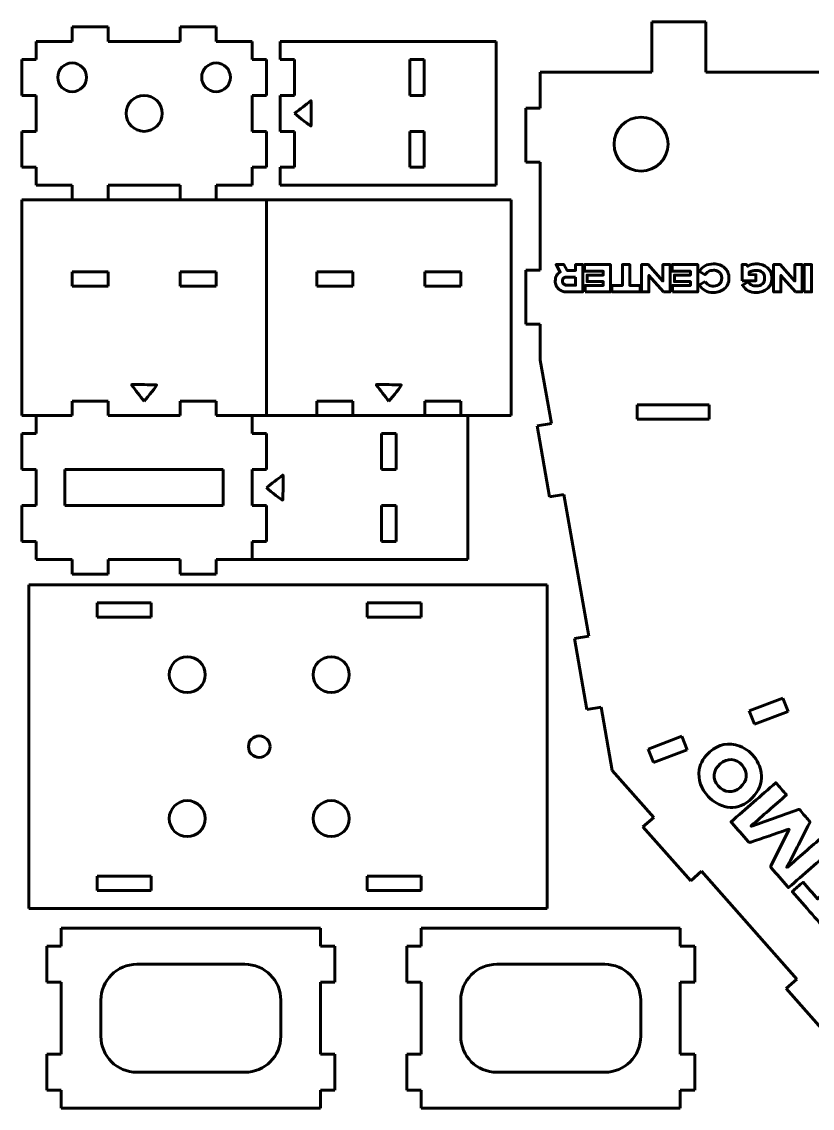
# Model space of a CAD drawing. Header units: millimetres. Extents: x -970 to -33, y -909 to -19.
# Drawn here: x -969.1 to -749.4, y -323.6 to -21.7 of the extents above; entities that cross this region are included whole.
import ezdxf

# ---------------------------------------------------------------- set-up
doc = ezdxf.new("R2010")
doc.units = ezdxf.units.MM
doc.linetypes.add('K5LT_BASIC', pattern=[0])

# ---------------------------------------------------------------- blocks, each defined once
blk = doc.blocks.new('U0')
at = {"color": 150, "linetype": 'K5LT_BASIC', "lineweight": 60, "true_color": 0x0080ff}
for points, knots in [([(-893.24, -47.13), (-891.71, -45.96), (-890.23, -44.83), (-888.69, -43.65), (-888.65, -43.79), (-888.6, -43.87), (-888.6, -43.96), (-888.62, -46.12), (-888.64, -48.28), (-888.66, -50.44), (-888.66, -50.5), (-888.68, -50.55), (-888.7, -50.61), (-889.1, -50.5), (-891.84, -48.4), (-893.24, -47.13)], [0, 0, 0, 0, 0.2, 0.2, 0.2, 0.4, 0.4, 0.4, 0.6, 0.6, 0.6, 0.8, 0.8, 0.8, 1, 1, 1, 1]), ([(-817.64, -96.74), (-818.1, -96.74), (-818.52, -96.67), (-818.91, -96.52), (-819.3, -96.37), (-819.63, -96.17), (-819.91, -95.9), (-820.19, -95.64), (-820.41, -95.32), (-820.57, -94.95), (-820.73, -94.58), (-820.81, -94.17), (-820.81, -93.72), (-820.81, -93.15), (-820.69, -92.66), (-820.45, -92.24), (-820.2, -91.82), (-819.87, -91.48), (-819.44, -91.22), (-819.44, -91.22), (-820.59, -89.15), (-820.59, -89.15), (-818.4, -89.15), (-818.4, -89.15), (-817.54, -90.77), (-817.54, -90.77), (-815.18, -90.77), (-815.18, -90.77), (-815.18, -89.15), (-815.18, -89.15), (-813.16, -89.15), (-813.16, -89.15), (-813.16, -96.74), (-813.16, -96.74), (-817.64, -96.74), (-817.64, -96.74)], [0, 0, 0, 0, 0.071429, 0.071429, 0.071429, 0.142857, 0.142857, 0.142857, 0.214286, 0.214286, 0.214286, 0.285714, 0.285714, 0.285714, 0.357143, 0.357143, 0.357143, 0.428571, 0.428571, 0.428571, 0.5, 0.5, 0.571429, 0.571429, 0.642857, 0.642857, 0.714286, 0.714286, 0.785714, 0.785714, 0.857143, 0.857143, 0.928571, 0.928571, 1, 1, 1, 1]), ([(-812.46, -96.74), (-812.46, -96.74), (-812.46, -94.93), (-812.46, -94.93), (-807.49, -94.93), (-807.49, -94.93), (-807.49, -93.9), (-807.49, -93.9), (-811.96, -93.9), (-811.96, -93.9), (-811.96, -92.09), (-811.96, -92.09), (-807.49, -92.09), (-807.49, -92.09), (-807.49, -91.01), (-807.49, -91.01), (-812.64, -91.01), (-812.64, -91.01), (-812.64, -89.15), (-812.64, -89.15), (-805.48, -89.15), (-805.48, -89.15), (-805.48, -96.74), (-805.48, -96.74), (-812.46, -96.74), (-812.46, -96.74)], [0, 0, 0, 0, 0.083333, 0.083333, 0.166667, 0.166667, 0.25, 0.25, 0.333333, 0.333333, 0.416667, 0.416667, 0.5, 0.5, 0.583333, 0.583333, 0.666667, 0.666667, 0.75, 0.75, 0.833333, 0.833333, 0.916667, 0.916667, 1, 1, 1, 1]), ([(-805.09, -96.74), (-805.09, -96.74), (-805.09, -94.93), (-805.09, -94.93), (-802.14, -94.93), (-802.14, -94.93), (-802.14, -89.15), (-802.14, -89.15), (-800.12, -89.15), (-800.12, -89.15), (-800.12, -94.93), (-800.12, -94.93), (-797.17, -94.93), (-797.17, -94.93), (-797.17, -96.74), (-797.17, -96.74), (-805.09, -96.74), (-805.09, -96.74)], [0, 0, 0, 0, 0.125, 0.125, 0.25, 0.25, 0.375, 0.375, 0.5, 0.5, 0.625, 0.625, 0.75, 0.75, 0.875, 0.875, 1, 1, 1, 1]), ([(-790.74, -96.74), (-790.74, -96.74), (-794.8, -92.15), (-794.8, -92.15), (-794.8, -96.74), (-794.8, -96.74), (-796.82, -96.74), (-796.82, -96.74), (-796.82, -89.15), (-796.82, -89.15), (-794.96, -89.15), (-794.96, -89.15), (-790.89, -93.73), (-790.89, -93.73), (-790.89, -89.15), (-790.89, -89.15), (-788.9, -89.15), (-788.9, -89.15), (-788.9, -96.74), (-788.9, -96.74), (-790.74, -96.74), (-790.74, -96.74)], [0, 0, 0, 0, 0.1, 0.1, 0.2, 0.2, 0.3, 0.3, 0.4, 0.4, 0.5, 0.5, 0.6, 0.6, 0.7, 0.7, 0.8, 0.8, 0.9, 0.9, 1, 1, 1, 1]), ([(-788.2, -96.74), (-788.2, -96.74), (-788.2, -94.93), (-788.2, -94.93), (-783.23, -94.93), (-783.23, -94.93), (-783.23, -93.9), (-783.23, -93.9), (-787.69, -93.9), (-787.69, -93.9), (-787.69, -92.09), (-787.69, -92.09), (-783.23, -92.09), (-783.23, -92.09), (-783.23, -91.01), (-783.23, -91.01), (-788.37, -91.01), (-788.37, -91.01), (-788.37, -89.15), (-788.37, -89.15), (-781.21, -89.15), (-781.21, -89.15), (-781.21, -96.74), (-781.21, -96.74), (-788.2, -96.74), (-788.2, -96.74)], [0, 0, 0, 0, 0.083333, 0.083333, 0.166667, 0.166667, 0.25, 0.25, 0.333333, 0.333333, 0.416667, 0.416667, 0.5, 0.5, 0.583333, 0.583333, 0.666667, 0.666667, 0.75, 0.75, 0.833333, 0.833333, 0.916667, 0.916667, 1, 1, 1, 1]), ([(-779.18, -93.87), (-778.9, -94.28), (-778.57, -94.6), (-778.21, -94.81), (-777.85, -95.03), (-777.38, -95.13), (-776.79, -95.13), (-776.11, -95.13), (-775.57, -94.94), (-775.16, -94.54), (-774.76, -94.15), (-774.55, -93.61), (-774.55, -92.94), (-774.55, -92.61), (-774.61, -92.31), (-774.72, -92.04), (-774.83, -91.77), (-774.98, -91.54), (-775.18, -91.34), (-775.37, -91.15), (-775.61, -91), (-775.88, -90.9), (-776.16, -90.79), (-776.46, -90.74), (-776.79, -90.74), (-777.37, -90.74), (-777.84, -90.85), (-778.21, -91.06), (-778.58, -91.27), (-778.9, -91.58), (-779.17, -91.99), (-779.17, -91.99), (-780.73, -91.11), (-780.73, -91.11), (-780.35, -90.39), (-779.83, -89.85), (-779.17, -89.49), (-778.52, -89.13), (-777.73, -88.96), (-776.82, -88.96), (-776.2, -88.96), (-775.64, -89.05), (-775.12, -89.23), (-774.59, -89.41), (-774.14, -89.68), (-773.76, -90.02), (-773.38, -90.36), (-773.08, -90.78), (-772.64, -91.77), (-772.54, -92.32), (-772.54, -92.94), (-772.54, -93.55), (-772.65, -94.1), (-772.87, -94.59), (-773.09, -95.08), (-773.39, -95.5), (-773.78, -95.84), (-774.17, -96.18), (-774.62, -96.45), (-775.14, -96.64), (-775.65, -96.82), (-776.21, -96.92), (-776.82, -96.92), (-778.65, -96.92), (-779.96, -96.2), (-780.74, -94.76), (-780.74, -94.76), (-779.18, -93.87), (-779.18, -93.87)], [0, 0, 0, 0, 0.043478, 0.043478, 0.043478, 0.086957, 0.086957, 0.086957, 0.130435, 0.130435, 0.130435, 0.173913, 0.173913, 0.173913, 0.217391, 0.217391, 0.217391, 0.26087, 0.26087, 0.26087, 0.304348, 0.304348, 0.304348, 0.347826, 0.347826, 0.347826, 0.391304, 0.391304, 0.391304, 0.434783, 0.434783, 0.434783, 0.478261, 0.478261, 0.478261, 0.521739, 0.521739, 0.521739, 0.565217, 0.565217, 0.565217, 0.608696, 0.608696, 0.608696, 0.652174, 0.652174, 0.652174, 0.695652, 0.695652, 0.73913, 0.73913, 0.73913, 0.782609, 0.782609, 0.782609, 0.826087, 0.826087, 0.826087, 0.869565, 0.869565, 0.869565, 0.913043, 0.913043, 0.913043, 0.956522, 0.956522, 0.956522, 1, 1, 1, 1]), ([(-768.88, -93.65), (-768.88, -93.65), (-768.88, -89.15), (-768.88, -89.15), (-767.64, -89.15), (-767.64, -89.15), (-767.39, -89.63), (-767.39, -89.63), (-767.02, -89.41), (-766.64, -89.24), (-766.26, -89.13), (-765.87, -89.01), (-765.41, -88.96), (-764.89, -88.96), (-764.3, -88.96), (-763.74, -89.05), (-763.22, -89.23), (-762.7, -89.41), (-762.25, -89.68), (-761.87, -90.02), (-761.48, -90.36), (-761.17, -90.78), (-760.95, -91.28), (-760.73, -91.77), (-760.62, -92.32), (-760.62, -92.94), (-760.62, -93.55), (-760.73, -94.1), (-760.95, -94.59), (-761.17, -95.08), (-761.48, -95.5), (-761.87, -95.84), (-762.25, -96.18), (-762.7, -96.45), (-763.22, -96.64), (-763.74, -96.82), (-764.3, -96.92), (-764.89, -96.92), (-765.8, -96.92), (-766.56, -96.75), (-767.18, -96.42), (-767.8, -96.09), (-768.34, -95.59), (-768.79, -94.9), (-768.79, -94.9), (-767.18, -93.99), (-767.18, -93.99), (-767.04, -94.19), (-766.89, -94.35), (-766.74, -94.49), (-766.6, -94.62), (-766.44, -94.74), (-766.26, -94.82), (-766.09, -94.91), (-765.89, -94.97), (-765.67, -95.02), (-765.44, -95.06), (-765.18, -95.08), (-764.88, -95.08), (-764.19, -95.08), (-763.65, -94.89), (-763.24, -94.52), (-762.84, -94.14), (-762.64, -93.61), (-762.64, -92.94), (-762.64, -92.25), (-762.84, -91.72), (-763.24, -91.35), (-763.63, -90.98), (-764.18, -90.8), (-764.88, -90.8), (-765.11, -90.8), (-765.33, -90.8), (-765.51, -90.82), (-765.7, -90.84), (-765.88, -90.87), (-766.04, -90.91), (-766.21, -90.95), (-766.36, -91), (-766.5, -91.06), (-766.64, -91.12), (-766.79, -91.2), (-766.94, -91.29), (-766.94, -91.29), (-766.94, -91.91), (-766.94, -91.91), (-765.07, -91.98), (-765.07, -91.98), (-765.07, -93.65), (-765.07, -93.65), (-768.88, -93.65), (-768.88, -93.65)], [0, 0, 0, 0, 0.03125, 0.03125, 0.0625, 0.0625, 0.09375, 0.09375, 0.09375, 0.125, 0.125, 0.125, 0.15625, 0.15625, 0.15625, 0.1875, 0.1875, 0.1875, 0.21875, 0.21875, 0.21875, 0.25, 0.25, 0.25, 0.28125, 0.28125, 0.28125, 0.3125, 0.3125, 0.3125, 0.34375, 0.34375, 0.34375, 0.375, 0.375, 0.375, 0.40625, 0.40625, 0.40625, 0.4375, 0.4375, 0.4375, 0.46875, 0.46875, 0.46875, 0.5, 0.5, 0.5, 0.53125, 0.53125, 0.53125, 0.5625, 0.5625, 0.5625, 0.59375, 0.59375, 0.59375, 0.625, 0.625, 0.625, 0.65625, 0.65625, 0.65625, 0.6875, 0.6875, 0.6875, 0.71875, 0.71875, 0.71875, 0.75, 0.75, 0.75, 0.78125, 0.78125, 0.78125, 0.8125, 0.8125, 0.8125, 0.84375, 0.84375, 0.84375, 0.875, 0.875, 0.875, 0.90625, 0.90625, 0.9375, 0.9375, 0.96875, 0.96875, 1, 1, 1, 1]), ([(-754.05, -96.74), (-754.05, -96.74), (-758.11, -92.15), (-758.11, -92.15), (-758.11, -96.74), (-758.11, -96.74), (-760.13, -96.74), (-760.13, -96.74), (-760.13, -89.15), (-760.13, -89.15), (-758.27, -89.15), (-758.27, -89.15), (-754.2, -93.73), (-754.2, -93.73), (-754.2, -89.15), (-754.2, -89.15), (-752.21, -89.15), (-752.21, -89.15), (-752.21, -96.74), (-752.21, -96.74), (-754.05, -96.74), (-754.05, -96.74)], [0, 0, 0, 0, 0.1, 0.1, 0.2, 0.2, 0.3, 0.3, 0.4, 0.4, 0.5, 0.5, 0.6, 0.6, 0.7, 0.7, 0.8, 0.8, 0.9, 0.9, 1, 1, 1, 1]), ([(-751.6, -96.74), (-751.6, -96.74), (-751.6, -89.15), (-751.6, -89.15), (-749.59, -89.15), (-749.59, -89.15), (-749.59, -96.74), (-749.59, -96.74), (-751.6, -96.74), (-751.6, -96.74)], [0, 0, 0, 0, 0.25, 0.25, 0.5, 0.5, 0.75, 0.75, 1, 1, 1, 1]), ([(-815.18, -92.61), (-815.18, -92.61), (-817.57, -92.61), (-817.57, -92.61), (-817.93, -92.61), (-818.22, -92.7), (-818.45, -92.88), (-818.68, -93.06), (-818.79, -93.34), (-818.79, -93.72), (-818.79, -94.08), (-818.68, -94.37), (-818.45, -94.58), (-818.22, -94.79), (-817.93, -94.9), (-817.57, -94.9), (-817.57, -94.9), (-815.18, -94.9), (-815.18, -94.9), (-815.18, -92.61), (-815.18, -92.61)], [0, 0, 0, 0, 0.142857, 0.142857, 0.142857, 0.285714, 0.285714, 0.285714, 0.428571, 0.428571, 0.428571, 0.571429, 0.571429, 0.571429, 0.714286, 0.714286, 0.714286, 0.857143, 0.857143, 1, 1, 1, 1]), ([(-935.06, -127.13), (-936.22, -125.6), (-937.36, -124.12), (-938.54, -122.58), (-938.4, -122.54), (-938.31, -122.49), (-938.23, -122.49), (-936.07, -122.51), (-933.91, -122.53), (-931.74, -122.55), (-931.69, -122.55), (-931.63, -122.57), (-931.58, -122.59), (-931.69, -122.99), (-933.79, -125.73), (-935.06, -127.13)], [0, 0, 0, 0, 0.2, 0.2, 0.2, 0.4, 0.4, 0.4, 0.6, 0.6, 0.6, 0.8, 0.8, 0.8, 1, 1, 1, 1]), ([(-867.06, -127.13), (-868.22, -125.6), (-869.36, -124.12), (-870.54, -122.58), (-870.4, -122.54), (-870.31, -122.49), (-870.23, -122.49), (-868.07, -122.51), (-865.91, -122.53), (-863.74, -122.55), (-863.69, -122.55), (-863.63, -122.57), (-863.58, -122.59), (-863.69, -122.99), (-865.79, -125.73), (-867.06, -127.13)], [0, 0, 0, 0, 0.2, 0.2, 0.2, 0.4, 0.4, 0.4, 0.6, 0.6, 0.6, 0.8, 0.8, 0.8, 1, 1, 1, 1]), ([(-901.06, -151.13), (-899.53, -149.96), (-898.05, -148.83), (-896.51, -147.65), (-896.47, -147.79), (-896.42, -147.87), (-896.42, -147.96), (-896.44, -150.12), (-896.46, -152.28), (-896.48, -154.44), (-896.48, -154.5), (-896.51, -154.55), (-896.52, -154.61), (-896.92, -154.5), (-899.66, -152.4), (-901.06, -151.13)], [0, 0, 0, 0, 0.2, 0.2, 0.2, 0.4, 0.4, 0.4, 0.6, 0.6, 0.6, 0.8, 0.8, 0.8, 1, 1, 1, 1]), ([(-766.85, -238.02), (-770.71, -241.45), (-775.62, -239.91), (-778.33, -236.93), (-780.25, -234.8), (-781.21, -232.36), (-780.78, -229.47), (-780.48, -227.44), (-779.36, -225.86), (-777.84, -224.55), (-775.39, -222.45), (-772.64, -221.8), (-769.55, -222.95), (-767.68, -223.65), (-766.26, -224.91), (-765.12, -226.51), (-764, -228.11), (-763.44, -229.89), (-763.5, -231.84), (-763.57, -234.24), (-764.71, -236.12), (-766.85, -238.02)], [0, 0, 0, 0, 0.142857, 0.142857, 0.142857, 0.285714, 0.285714, 0.285714, 0.428571, 0.428571, 0.428571, 0.571429, 0.571429, 0.571429, 0.714286, 0.714286, 0.714286, 0.857143, 0.857143, 0.857143, 1, 1, 1, 1]), ([(-775.52, -234.03), (-773.84, -235.96), (-771.39, -236.13), (-769.45, -234.45), (-767.38, -232.66), (-767.14, -230.26), (-768.85, -228.28), (-770.55, -226.31), (-772.99, -226.16), (-774.99, -227.89), (-777, -229.63), (-777.21, -232.07), (-775.52, -234.03)], [0, 0, 0, 0, 0.25, 0.25, 0.25, 0.5, 0.5, 0.5, 0.75, 0.75, 0.75, 1, 1, 1, 1]), ([(-756.39, -256.71), (-753.1, -253.84), (-749.81, -250.97), (-746.49, -248.07), (-745.51, -249.19), (-744.55, -250.29), (-743.56, -251.43), (-747.69, -255.03), (-751.81, -258.63), (-755.98, -262.27), (-756.08, -262.16), (-756.2, -262.05), (-756.3, -261.94), (-757.79, -260.24), (-759.26, -258.54), (-760.76, -256.85), (-760.99, -256.58), (-760.99, -256.39), (-760.84, -256.08), (-759.22, -252.87), (-757.62, -249.66), (-756.02, -246.45), (-755.97, -246.34), (-755.92, -246.24), (-755.82, -246.04), (-756.11, -246.12), (-756.32, -246.18), (-756.52, -246.25), (-759.83, -247.37), (-763.13, -248.49), (-766.43, -249.63), (-766.78, -249.75), (-766.98, -249.72), (-767.23, -249.43), (-768.69, -247.73), (-770.16, -246.06), (-771.63, -244.37), (-771.74, -244.25), (-771.85, -244.13), (-771.97, -243.99), (-767.8, -240.35), (-763.67, -236.75), (-759.52, -233.13), (-758.53, -234.26), (-757.55, -235.38), (-756.56, -236.52), (-759.86, -239.41), (-763.13, -242.26), (-766.41, -245.12), (-766.4, -245.15), (-766.39, -245.18), (-766.37, -245.21), (-766.22, -245.17), (-766.07, -245.13), (-765.92, -245.07), (-761.78, -243.6), (-757.63, -242.14), (-753.5, -240.66), (-753.14, -240.53), (-752.95, -240.58), (-752.71, -240.86), (-751.93, -241.8), (-751.13, -242.72), (-750.31, -243.61), (-750.02, -243.92), (-750.02, -244.16), (-750.21, -244.51), (-752.23, -248.39), (-754.23, -252.28), (-756.24, -256.17), (-756.32, -256.33), (-756.4, -256.48), (-756.48, -256.64), (-756.45, -256.66), (-756.42, -256.68), (-756.39, -256.71)], [0, 0, 0, 0, 0.04, 0.04, 0.04, 0.08, 0.08, 0.08, 0.12, 0.12, 0.12, 0.16, 0.16, 0.16, 0.2, 0.2, 0.2, 0.24, 0.24, 0.24, 0.28, 0.28, 0.28, 0.32, 0.32, 0.32, 0.36, 0.36, 0.36, 0.4, 0.4, 0.4, 0.44, 0.44, 0.44, 0.48, 0.48, 0.48, 0.52, 0.52, 0.52, 0.56, 0.56, 0.56, 0.6, 0.6, 0.6, 0.64, 0.64, 0.64, 0.68, 0.68, 0.68, 0.72, 0.72, 0.72, 0.76, 0.76, 0.76, 0.8, 0.8, 0.8, 0.84, 0.84, 0.84, 0.88, 0.88, 0.88, 0.92, 0.92, 0.92, 0.96, 0.96, 0.96, 1, 1, 1, 1]), ([(-735.57, -260.58), (-737.15, -261.96), (-738.71, -263.32), (-740.27, -264.67), (-741.81, -266.02), (-743.36, -267.37), (-744.94, -268.75), (-743.59, -270.29), (-742.28, -271.8), (-740.94, -273.33), (-741.96, -274.22), (-742.94, -275.08), (-743.96, -275.97), (-747.61, -271.79), (-751.27, -267.59), (-754.95, -263.37), (-753.98, -262.52), (-752.98, -261.65), (-751.96, -260.76), (-750.62, -262.29), (-749.28, -263.82), (-747.91, -265.39), (-744.77, -262.65), (-741.66, -259.94), (-738.52, -257.2), (-737.53, -258.33), (-736.58, -259.43), (-735.57, -260.58)], [0, 0, 0, 0, 0.111111, 0.111111, 0.111111, 0.222222, 0.222222, 0.222222, 0.333333, 0.333333, 0.333333, 0.444444, 0.444444, 0.444444, 0.555556, 0.555556, 0.555556, 0.666667, 0.666667, 0.666667, 0.777778, 0.777778, 0.777778, 0.888889, 0.888889, 0.888889, 1, 1, 1, 1])]:
    blk.add_open_spline(points, degree=3, knots=knots, dxfattribs=at)
blk = doc.blocks.new('U1')
at = {"color": 150, "linetype": 'K5LT_BASIC', "lineweight": 60, "true_color": 0x0080ff}
for p, q in [((-955.06, -27.13), (-955.06, -23.13)), ((-955.06, -23.13), (-945.06, -23.13)), ((-945.06, -23.13), (-945.06, -27.13)), ((-925.06, -27.13), (-925.06, -23.13)), ((-925.06, -23.13), (-915.06, -23.13)), ((-915.06, -23.13), (-915.06, -27.13)), ((-778.98, -21.68), (-793.98, -21.68)), ((-793.98, -21.68), (-793.98, -31.68)), ((-778.98, -31.68), (-778.98, -21.68)), ((-965.06, -32.13), (-965.06, -27.13)), ((-965.06, -27.13), (-955.06, -27.13)), ((-945.06, -27.13), (-925.06, -27.13)), ((-915.06, -27.13), (-905.06, -27.13)), ((-905.06, -27.13), (-905.06, -32.13)), ((-897.24, -27.13), (-837.24, -27.13)), ((-897.24, -32.13), (-897.24, -27.13)), ((-837.24, -27.13), (-837.24, -67.13)), ((-969.06, -42.13), (-969.06, -32.13)), ((-969.06, -32.13), (-965.06, -32.13)), ((-905.06, -32.13), (-901.06, -32.13)), ((-901.06, -32.13), (-901.06, -42.13)), ((-893.24, -32.13), (-897.24, -32.13)), ((-893.24, -42.13), (-893.24, -32.13)), ((-861.24, -32.13), (-861.24, -42.13)), ((-857.24, -32.13), (-861.24, -32.13)), ((-857.24, -42.13), (-857.24, -32.13)), ((-793.98, -31.68), (-793.98, -35.68)), ((-778.98, -35.68), (-778.98, -31.68)), ((-804.98, -35.68), (-824.98, -35.68)), ((-824.98, -35.68), (-824.98, -45.68)), ((-793.98, -35.68), (-804.98, -35.68)), ((-718.98, -35.68), (-778.98, -35.68)), ((-965.06, -42.13), (-969.06, -42.13)), ((-965.06, -52.13), (-965.06, -42.13)), ((-901.06, -42.13), (-905.06, -42.13)), ((-905.06, -42.13), (-905.06, -52.13)), ((-897.24, -52.13), (-897.24, -42.13)), ((-897.24, -42.13), (-893.24, -42.13)), ((-861.24, -42.13), (-857.24, -42.13)), ((-824.98, -45.68), (-828.98, -45.68)), ((-828.98, -45.68), (-828.98, -60.68)), ((-969.06, -62.13), (-969.06, -52.13)), ((-969.06, -52.13), (-965.06, -52.13)), ((-905.06, -52.13), (-901.06, -52.13)), ((-901.06, -52.13), (-901.06, -62.13)), ((-893.24, -52.13), (-897.24, -52.13)), ((-893.24, -62.13), (-893.24, -52.13)), ((-861.24, -62.13), (-861.24, -52.13)), ((-861.24, -52.13), (-857.24, -52.13)), ((-857.24, -52.13), (-857.24, -62.13)), ((-965.06, -62.13), (-969.06, -62.13)), ((-965.06, -67.13), (-965.06, -62.13)), ((-901.06, -62.13), (-905.06, -62.13)), ((-905.06, -62.13), (-905.06, -67.13)), ((-897.24, -67.13), (-897.24, -62.13)), ((-897.24, -62.13), (-893.24, -62.13)), ((-857.24, -62.13), (-861.24, -62.13)), ((-828.98, -60.68), (-824.98, -60.68)), ((-824.98, -60.68), (-824.98, -90.68)), ((-955.06, -67.13), (-965.06, -67.13)), ((-955.06, -71.13), (-955.06, -67.13)), ((-925.06, -67.13), (-945.06, -67.13)), ((-945.06, -67.13), (-945.06, -71.13)), ((-925.06, -71.13), (-925.06, -67.13)), ((-905.06, -67.13), (-915.06, -67.13)), ((-915.06, -67.13), (-915.06, -71.13)), ((-837.24, -67.13), (-897.24, -67.13)), ((-955.06, -71.13), (-969.06, -71.13)), ((-969.06, -71.13), (-969.06, -131.13)), ((-915.06, -71.13), (-955.06, -71.13)), ((-901.06, -71.13), (-915.06, -71.13)), ((-901.06, -131.13), (-901.06, -71.13)), ((-887.06, -71.13), (-901.06, -71.13)), ((-847.06, -71.13), (-887.06, -71.13)), ((-833.06, -71.13), (-847.06, -71.13)), ((-833.06, -131.13), (-833.06, -71.13)), ((-955.06, -91.13), (-945.06, -91.13)), ((-955.06, -95.13), (-955.06, -91.13)), ((-945.06, -91.13), (-945.06, -95.13)), ((-925.06, -91.13), (-915.06, -91.13)), ((-925.06, -95.13), (-925.06, -91.13)), ((-915.06, -91.13), (-915.06, -95.13)), ((-887.06, -91.13), (-877.06, -91.13)), ((-887.06, -95.13), (-887.06, -91.13)), ((-877.06, -91.13), (-877.06, -95.13)), ((-857.06, -91.13), (-847.06, -91.13)), ((-857.06, -95.13), (-857.06, -91.13)), ((-847.06, -91.13), (-847.06, -95.13)), ((-824.98, -90.68), (-828.98, -90.68)), ((-828.98, -90.68), (-828.98, -105.68)), ((-945.06, -95.13), (-955.06, -95.13)), ((-915.06, -95.13), (-925.06, -95.13)), ((-877.06, -95.13), (-887.06, -95.13)), ((-847.06, -95.13), (-857.06, -95.13)), ((-828.98, -105.68), (-824.98, -105.68)), ((-824.98, -105.68), (-824.98, -115.68)), ((-824.98, -115.68), (-821.89, -133.3)), ((-955.06, -131.13), (-955.06, -127.13)), ((-955.06, -127.13), (-945.06, -127.13)), ((-945.06, -127.13), (-945.06, -131.13)), ((-925.06, -131.13), (-925.06, -127.13)), ((-925.06, -127.13), (-915.06, -127.13)), ((-915.06, -127.13), (-915.06, -131.13)), ((-887.06, -131.13), (-887.06, -127.13)), ((-887.06, -127.13), (-877.06, -127.13)), ((-877.06, -127.13), (-877.06, -131.13)), ((-857.06, -131.13), (-857.06, -127.13)), ((-857.06, -127.13), (-847.06, -127.13)), ((-847.06, -127.13), (-847.06, -131.13)), ((-798.06, -132.15), (-798.06, -128.15)), ((-798.06, -128.15), (-778.06, -128.15)), ((-778.06, -128.15), (-778.06, -132.15)), ((-969.06, -131.13), (-955.06, -131.13)), ((-965.06, -131.13), (-965.06, -136.13)), ((-945.06, -131.13), (-925.06, -131.13)), ((-915.06, -131.13), (-901.06, -131.13)), ((-905.06, -136.13), (-905.06, -131.13)), ((-901.06, -131.13), (-887.06, -131.13)), ((-887.06, -131.13), (-877.06, -131.13)), ((-877.06, -131.13), (-857.06, -131.13)), ((-857.06, -131.13), (-847.06, -131.13)), ((-847.06, -131.13), (-833.06, -131.13)), ((-845.06, -131.13), (-845.06, -171.13)), ((-778.06, -132.15), (-798.06, -132.15)), ((-821.89, -133.3), (-825.83, -133.99)), ((-825.83, -133.99), (-822.37, -153.69)), ((-965.06, -136.13), (-969.06, -136.13)), ((-969.06, -136.13), (-969.06, -146.13)), ((-901.06, -136.13), (-905.06, -136.13)), ((-901.06, -146.13), (-901.06, -136.13)), ((-865.06, -136.13), (-869.06, -136.13)), ((-869.06, -136.13), (-869.06, -146.13)), ((-865.06, -146.13), (-865.06, -136.13)), ((-969.06, -146.13), (-965.06, -146.13)), ((-965.06, -146.13), (-965.06, -156.13)), ((-913.06, -146.13), (-957.06, -146.13)), ((-957.06, -146.13), (-957.06, -156.13)), ((-913.06, -156.13), (-913.06, -146.13)), ((-905.06, -156.13), (-905.06, -146.13)), ((-905.06, -146.13), (-901.06, -146.13)), ((-869.06, -146.13), (-865.06, -146.13)), ((-822.37, -153.69), (-818.43, -153)), ((-818.43, -153), (-811.52, -192.4)), ((-965.06, -156.13), (-969.06, -156.13)), ((-969.06, -156.13), (-969.06, -166.13)), ((-957.06, -156.13), (-913.06, -156.13)), ((-901.06, -156.13), (-905.06, -156.13)), ((-901.06, -166.13), (-901.06, -156.13)), ((-865.06, -156.13), (-869.06, -156.13)), ((-869.06, -156.13), (-869.06, -166.13)), ((-865.06, -166.13), (-865.06, -156.13)), ((-969.06, -166.13), (-965.06, -166.13)), ((-965.06, -166.13), (-965.06, -171.13)), ((-905.06, -171.13), (-905.06, -166.13)), ((-905.06, -166.13), (-901.06, -166.13)), ((-869.06, -166.13), (-865.06, -166.13)), ((-965.06, -171.13), (-955.06, -171.13)), ((-955.06, -171.13), (-955.06, -175.13)), ((-945.06, -175.13), (-945.06, -171.13)), ((-945.06, -171.13), (-925.06, -171.13)), ((-925.06, -171.13), (-925.06, -175.13)), ((-915.06, -175.13), (-915.06, -171.13)), ((-915.06, -171.13), (-905.06, -171.13)), ((-845.06, -171.13), (-905.06, -171.13)), ((-967.06, -268.1), (-967.06, -178.1)), ((-967.06, -178.1), (-963.06, -178.1)), ((-963.06, -178.1), (-823.06, -178.1)), ((-955.06, -175.13), (-945.06, -175.13)), ((-925.06, -175.13), (-915.06, -175.13)), ((-823.06, -178.1), (-823.06, -268.1)), ((-948.06, -183.1), (-933.06, -183.1)), ((-948.06, -187.1), (-948.06, -183.1)), ((-933.06, -183.1), (-933.06, -187.1)), ((-873.06, -183.1), (-858.06, -183.1)), ((-873.06, -187.1), (-873.06, -183.1)), ((-858.06, -183.1), (-858.06, -187.1)), ((-933.06, -187.1), (-948.06, -187.1)), ((-858.06, -187.1), (-873.06, -187.1)), ((-811.52, -192.4), (-815.46, -193.09)), ((-815.46, -193.09), (-812.01, -212.79)), ((-757.55, -209.59), (-766.9, -213.14)), ((-756.13, -213.33), (-757.55, -209.59)), ((-812.01, -212.79), (-808.07, -212.09)), ((-808.07, -212.09), (-804.98, -229.72)), ((-766.9, -213.14), (-765.48, -216.88)), ((-765.48, -216.88), (-756.13, -213.33)), ((-794.95, -223.77), (-785.6, -220.23)), ((-785.6, -220.23), (-784.18, -223.97)), ((-793.53, -227.51), (-794.95, -223.77)), ((-784.18, -223.97), (-793.53, -227.51)), ((-804.98, -229.72), (-793.43, -242.75)), ((-793.43, -242.75), (-796.43, -245.4)), ((-796.43, -245.4), (-783.17, -260.38)), ((-948.06, -259.1), (-933.06, -259.1)), ((-948.06, -263.1), (-948.06, -259.1)), ((-933.06, -259.1), (-933.06, -263.1)), ((-873.06, -259.1), (-858.06, -259.1)), ((-873.06, -263.1), (-873.06, -259.1)), ((-858.06, -259.1), (-858.06, -263.1)), ((-783.17, -260.38), (-780.17, -257.72)), ((-780.17, -257.72), (-753.65, -287.67)), ((-933.06, -263.1), (-948.06, -263.1)), ((-858.06, -263.1), (-873.06, -263.1)), ((-963.06, -268.1), (-967.06, -268.1)), ((-823.06, -268.1), (-963.06, -268.1)), ((-886.06, -273.58), (-958.06, -273.58)), ((-958.06, -273.58), (-958.06, -278.58)), ((-886.06, -278.58), (-886.06, -273.58)), ((-786.06, -273.58), (-858.06, -273.58)), ((-858.06, -273.58), (-858.06, -278.58)), ((-786.06, -278.58), (-786.06, -273.58)), ((-958.06, -278.58), (-962.06, -278.58)), ((-962.06, -278.58), (-962.06, -288.58)), ((-882.06, -278.58), (-886.06, -278.58)), ((-882.06, -288.58), (-882.06, -278.58)), ((-858.06, -278.58), (-862.06, -278.58)), ((-862.06, -278.58), (-862.06, -288.58)), ((-782.06, -278.58), (-786.06, -278.58)), ((-782.06, -288.58), (-782.06, -278.58)), ((-907.06, -283.58), (-937.06, -283.58)), ((-807.06, -283.58), (-837.06, -283.58)), ((-962.06, -288.58), (-958.06, -288.58)), ((-958.06, -288.58), (-958.06, -308.58)), ((-886.06, -308.58), (-886.06, -288.58)), ((-886.06, -288.58), (-882.06, -288.58)), ((-862.06, -288.58), (-858.06, -288.58)), ((-858.06, -288.58), (-858.06, -308.58)), ((-786.06, -308.58), (-786.06, -288.58)), ((-786.06, -288.58), (-782.06, -288.58)), ((-753.65, -287.67), (-756.65, -290.32)), ((-756.65, -290.32), (-743.38, -305.29)), ((-947.06, -293.58), (-947.06, -303.58)), ((-897.06, -303.58), (-897.06, -293.58)), ((-847.06, -293.58), (-847.06, -303.58)), ((-797.06, -303.58), (-797.06, -293.58)), ((-958.06, -308.58), (-962.06, -308.58)), ((-962.06, -308.58), (-962.06, -318.58)), ((-882.06, -308.58), (-886.06, -308.58)), ((-882.06, -318.58), (-882.06, -308.58)), ((-858.06, -308.58), (-862.06, -308.58)), ((-862.06, -308.58), (-862.06, -318.58)), ((-782.06, -308.58), (-786.06, -308.58)), ((-782.06, -318.58), (-782.06, -308.58)), ((-937.06, -313.58), (-907.06, -313.58)), ((-837.06, -313.58), (-807.06, -313.58)), ((-962.06, -318.58), (-958.06, -318.58)), ((-958.06, -318.58), (-958.06, -323.58)), ((-886.06, -323.58), (-886.06, -318.58)), ((-886.06, -318.58), (-882.06, -318.58)), ((-862.06, -318.58), (-858.06, -318.58)), ((-858.06, -318.58), (-858.06, -323.58)), ((-786.06, -323.58), (-786.06, -318.58)), ((-786.06, -318.58), (-782.06, -318.58)), ((-958.06, -323.58), (-886.06, -323.58)), ((-858.06, -323.58), (-786.06, -323.58))]:
    blk.add_line(p, q, dxfattribs=at)
for centre, radius in [((-955.06, -37.13), 4), ((-915.06, -37.13), 4), ((-935.06, -47.13), 5), ((-796.98, -55.68), 7.5), ((-923.06, -203.1), 5), ((-883.06, -203.1), 5), ((-903.06, -223.1), 3), ((-923.06, -243.1), 5), ((-883.06, -243.1), 5)]:
    blk.add_circle(centre, radius, dxfattribs=at)
for centre, start, end in [((-937.06, -293.58), 90, 180), ((-907.06, -293.58), 0, 90), ((-837.06, -293.58), 90, 180), ((-807.06, -293.58), 0, 90), ((-937.06, -303.58), 180, 270), ((-907.06, -303.58), 270, 0), ((-837.06, -303.58), 180, 270), ((-807.06, -303.58), 270, 0)]:
    blk.add_arc(centre, 10, start, end, dxfattribs=at)

msp = doc.modelspace()

# ---------------------------------------------------------------- block references
for name in ['U1', 'U0']:
    msp.add_blockref(name, (0, 0))

doc.saveas('drawing.dxf')
